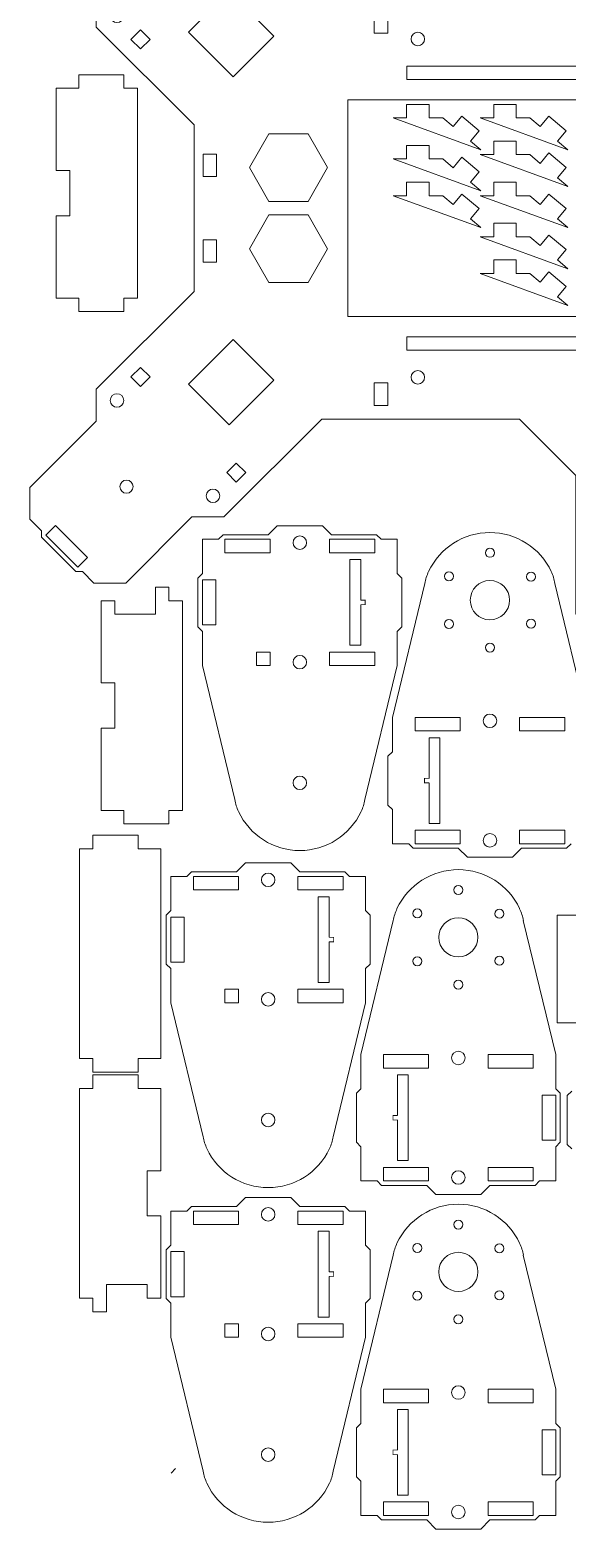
# Model space of a CAD drawing. Header units: millimetres. Extents: x -25 to 568, y -670 to -7.
# Drawn here: x -25 to 94.2, y -670.2 to -337.9 of the extents above; entities that cross this region are included whole.
import ezdxf

# ---------------------------------------------------------------- set-up
doc = ezdxf.new("R2010")
doc.units = ezdxf.units.MM
doc.linetypes.add('K5LT32768', pattern=[0])
doc.layers.add('Системный слой', color=7, linetype='Continuous')

# ---------------------------------------------------------------- blocks, each defined once
blk = doc.blocks.new('U35')
at = {"layer": 'Системный слой', "color": 5, "linetype": 'K5LT32768', "lineweight": 18, "true_color": 0x0000ff}
for p, q in [((111.63, -333.91), (107.3, -341.41)), ((120.29, -333.91), (111.63, -333.91)), ((124.62, -341.41), (120.29, -333.91)), ((107.3, -341.41), (111.63, -348.91)), ((120.29, -348.91), (124.62, -341.41)), ((111.63, -348.91), (120.29, -348.91))]:
    blk.add_line(p, q, dxfattribs=at)
blk = doc.blocks.new('U36')
at = {"layer": 'Системный слой', "color": 5, "linetype": 'K5LT32768', "lineweight": 18, "true_color": 0x0000ff}
for p, q in [((111.63, -405.91), (107.3, -413.41)), ((120.29, -405.91), (111.63, -405.91)), ((124.62, -413.41), (120.29, -405.91)), ((107.3, -413.41), (111.63, -420.91)), ((120.29, -420.91), (124.62, -413.41)), ((111.63, -420.91), (120.29, -420.91))]:
    blk.add_line(p, q, dxfattribs=at)
blk = doc.blocks.new('U37')
at = {"layer": 'Системный слой', "color": 5, "linetype": 'K5LT32768', "lineweight": 18, "true_color": 0x0000ff}
for p, q in [((27.97, -360.91), (23.64, -368.41)), ((36.63, -360.91), (27.97, -360.91)), ((40.96, -368.41), (36.63, -360.91)), ((23.64, -368.41), (27.97, -375.91)), ((36.63, -375.91), (40.96, -368.41)), ((27.97, -375.91), (36.63, -375.91))]:
    blk.add_line(p, q, dxfattribs=at)
blk = doc.blocks.new('U38')
at = {"layer": 'Системный слой', "color": 5, "linetype": 'K5LT32768', "lineweight": 18, "true_color": 0x0000ff}
for p, q in [((27.97, -378.91), (23.64, -386.41)), ((36.63, -378.91), (27.97, -378.91)), ((40.96, -386.41), (36.63, -378.91)), ((23.64, -386.41), (27.97, -393.91)), ((36.63, -393.91), (40.96, -386.41)), ((27.97, -393.91), (36.63, -393.91))]:
    blk.add_line(p, q, dxfattribs=at)
blk = doc.blocks.new('U39')
at = {"layer": 'Системный слой', "color": 5, "linetype": 'K5LT32768', "lineweight": 18, "true_color": 0x0000ff}
for p, q in [((190.96, -368.41), (195.29, -360.91)), ((195.29, -360.91), (203.95, -360.91)), ((203.95, -360.91), (208.28, -368.41)), ((195.29, -375.91), (190.96, -368.41)), ((208.28, -368.41), (203.95, -375.91)), ((203.95, -375.91), (195.29, -375.91))]:
    blk.add_line(p, q, dxfattribs=at)
blk = doc.blocks.new('U40')
at = {"layer": 'Системный слой', "color": 5, "linetype": 'K5LT32768', "lineweight": 18, "true_color": 0x0000ff}
for p, q in [((190.96, -386.41), (195.29, -378.91)), ((195.29, -378.91), (203.95, -378.91)), ((203.95, -378.91), (208.28, -386.41)), ((195.29, -393.91), (190.96, -386.41)), ((208.28, -386.41), (203.95, -393.91)), ((203.95, -393.91), (195.29, -393.91))]:
    blk.add_line(p, q, dxfattribs=at)
blk = doc.blocks.new('U34')
at = {"color": 5, "linetype": 'K5LT32768', "lineweight": 18, "true_color": 0x0000ff}
for p, q in [((109.55, -256.74), (110.55, -255.74)), ((110.55, -255.74), (121.38, -255.74)), ((122.38, -256.74), (121.38, -255.74)), ((105.96, -256.74), (100.96, -261.74)), ((109.55, -256.74), (105.96, -256.74)), ((110.96, -256.74), (110.96, -259.74)), ((110.96, -256.74), (120.96, -256.74)), ((120.96, -256.74), (120.96, -259.74)), ((125.96, -256.74), (122.38, -256.74)), ((125.96, -256.74), (130.96, -261.74)), ((100.96, -282.49), (100.96, -261.74)), ((120.96, -259.74), (110.96, -259.74)), ((130.96, -282.49), (130.96, -261.74)), ((95.96, -287.49), (100.96, -282.49)), ((135.96, -287.49), (130.96, -282.49)), ((95.96, -287.49), (95.96, -318.14)), ((135.96, -287.49), (135.96, -318.14)), ((-10.83, -294.29), (-13.36, -296.83)), ((-10.83, -294.29), (-3.75, -294.29)), ((10.92, -308.97), (-3.75, -294.29)), ((102.46, -294.86), (99.46, -294.86)), ((99.46, -294.86), (99.46, -297.86)), ((102.46, -294.86), (102.46, -297.86)), ((132.46, -294.86), (129.46, -294.86)), ((129.46, -294.86), (129.46, -297.86)), ((132.46, -294.86), (132.46, -297.86)), ((221.01, -308.97), (235.68, -294.29)), ((242.75, -294.29), (235.68, -294.29)), ((242.75, -294.29), (245.29, -296.83)), ((-22.43, -304.49), (-14.78, -296.83)), ((-21.43, -304.9), (-14.36, -297.83)), ((-13.36, -296.83), (-14.78, -296.83)), ((-14.36, -297.83), (-12.24, -299.95)), ((102.46, -297.86), (99.46, -297.86)), ((132.46, -297.86), (129.46, -297.86)), ((246.29, -297.83), (244.17, -299.95)), ((245.29, -296.83), (246.7, -296.83)), ((253.36, -304.9), (246.29, -297.83)), ((254.36, -304.49), (246.7, -296.83)), ((-12.24, -299.95), (-19.31, -307.02)), ((244.17, -299.95), (251.24, -307.02)), ((-22.43, -305.9), (-22.43, -304.49)), ((-21.43, -304.9), (-19.31, -307.02)), ((109.57, -302.74), (109.57, -316.74)), ((109.57, -302.74), (122.36, -302.74)), ((122.36, -302.74), (122.36, -316.74)), ((253.36, -304.9), (251.24, -307.02)), ((254.36, -305.9), (254.36, -304.49)), ((-22.43, -305.9), (-24.97, -308.44)), ((-24.97, -308.44), (-24.97, -315.51)), ((17.99, -308.97), (10.92, -308.97)), ((17.99, -308.97), (39.66, -330.64)), ((213.94, -308.97), (192.26, -330.64)), ((213.94, -308.97), (221.01, -308.97)), ((254.36, -305.9), (256.89, -308.44)), ((256.89, -308.44), (256.89, -315.51)), ((-10.3, -330.18), (-24.97, -315.51)), ((242.22, -330.18), (256.89, -315.51)), ((20.73, -316.66), (18.6, -318.78)), ((18.6, -318.78), (20.73, -320.9)), ((20.73, -316.66), (22.85, -318.78)), ((22.85, -318.78), (20.73, -320.9)), ((95.96, -318.14), (83.46, -330.64)), ((109.57, -316.74), (122.36, -316.74)), ((135.96, -318.14), (148.46, -330.64)), ((211.2, -316.66), (209.08, -318.78)), ((209.08, -318.78), (211.2, -320.9)), ((211.2, -316.66), (213.32, -318.78)), ((213.32, -318.78), (211.2, -320.9)), ((117.46, -322.89), (114.46, -322.89)), ((114.46, -322.89), (114.46, -325.89)), ((117.46, -322.89), (117.46, -325.89)), ((117.46, -325.89), (114.46, -325.89)), ((-10.3, -337.25), (-10.3, -330.18)), ((10.11, -338.41), (19.15, -329.37)), ((19.15, -329.37), (29.05, -339.27)), ((83.46, -330.64), (39.66, -330.64)), ((148.46, -330.64), (192.26, -330.64)), ((212.77, -329.37), (202.87, -339.27)), ((212.77, -329.37), (221.82, -338.41)), ((242.22, -337.25), (242.22, -330.18)), ((51.31, -333.64), (54.31, -333.64)), ((51.31, -338.64), (51.31, -333.64)), ((54.31, -338.64), (54.31, -333.64)), ((177.62, -338.64), (177.62, -333.64)), ((180.62, -333.64), (177.62, -333.64)), ((180.62, -338.64), (180.62, -333.64)), ((-10.3, -337.25), (11.38, -358.92)), ((-0.48, -337.87), (-2.61, -339.99)), ((-0.48, -337.87), (1.64, -339.99)), ((10.11, -338.41), (20.01, -348.31)), ((51.31, -338.64), (54.31, -338.64)), ((180.62, -338.64), (177.62, -338.64)), ((221.82, -338.41), (211.92, -348.31)), ((242.22, -337.25), (220.55, -358.92)), ((232.41, -337.87), (230.29, -339.99)), ((232.41, -337.87), (234.53, -339.99)), ((-2.61, -339.99), (-0.48, -342.11)), ((1.64, -339.99), (-0.48, -342.11)), ((20.01, -348.31), (29.05, -339.27)), ((202.87, -339.27), (211.92, -348.31)), ((230.29, -339.99), (232.41, -342.11)), ((234.53, -339.99), (232.41, -342.11)), ((58.48, -345.91), (58.48, -348.91)), ((58.48, -345.91), (98.48, -345.91)), ((58.48, -348.91), (98.48, -348.91)), ((98.48, -345.91), (98.48, -348.91)), ((173.45, -345.91), (133.45, -345.91)), ((133.45, -345.91), (133.45, -348.91)), ((173.45, -348.91), (133.45, -348.91)), ((173.45, -345.91), (173.45, -348.91)), ((45.46, -353.41), (186.46, -353.41)), ((45.46, -401.41), (45.46, -353.41)), ((186.46, -353.41), (186.46, -401.41)), ((11.38, -358.92), (11.38, -395.89)), ((220.55, -358.92), (220.55, -395.89)), ((13.38, -365.41), (16.38, -365.41)), ((13.38, -365.41), (13.38, -370.41)), ((16.38, -365.41), (16.38, -370.41)), ((215.55, -365.41), (215.55, -370.41)), ((218.55, -365.41), (215.55, -365.41)), ((218.55, -365.41), (218.55, -370.41)), ((13.38, -370.41), (16.38, -370.41)), ((218.55, -370.41), (215.55, -370.41)), ((13.38, -384.41), (16.38, -384.41)), ((13.38, -384.41), (13.38, -389.41)), ((16.38, -384.41), (16.38, -389.41)), ((215.55, -384.41), (215.55, -389.41)), ((218.55, -384.41), (215.55, -384.41)), ((218.55, -384.41), (218.55, -389.41)), ((13.38, -389.41), (16.38, -389.41)), ((218.55, -389.41), (215.55, -389.41)), ((-10.3, -417.56), (11.38, -395.89)), ((242.22, -417.56), (220.55, -395.89)), ((45.46, -401.41), (186.46, -401.41)), ((10.11, -416.4), (20.01, -406.5)), ((20.01, -406.5), (29.05, -415.54)), ((58.48, -408.91), (58.48, -405.91)), ((58.48, -405.91), (98.48, -405.91)), ((98.48, -408.91), (98.48, -405.91)), ((133.45, -408.91), (133.45, -405.91)), ((173.45, -405.91), (133.45, -405.91)), ((173.45, -408.91), (173.45, -405.91)), ((202.87, -415.54), (211.92, -406.5)), ((221.82, -416.4), (211.92, -406.5)), ((58.48, -408.91), (98.48, -408.91)), ((173.45, -408.91), (133.45, -408.91)), ((-2.61, -414.82), (-0.48, -412.7)), ((-0.48, -416.94), (-2.61, -414.82)), ((1.64, -414.82), (-0.48, -412.7)), ((-0.48, -416.94), (1.64, -414.82)), ((230.29, -414.82), (232.41, -412.7)), ((232.41, -416.94), (230.29, -414.82)), ((234.53, -414.82), (232.41, -412.7)), ((232.41, -416.94), (234.53, -414.82)), ((-10.3, -417.56), (-10.3, -424.63)), ((10.11, -416.4), (19.15, -425.44)), ((19.15, -425.44), (29.05, -415.54)), ((51.31, -416.17), (54.31, -416.17)), ((51.31, -416.17), (51.31, -421.17)), ((54.31, -416.17), (54.31, -421.17)), ((180.62, -416.17), (177.62, -416.17)), ((177.62, -416.17), (177.62, -421.17)), ((180.62, -416.17), (180.62, -421.17)), ((212.77, -425.44), (202.87, -415.54)), ((212.77, -425.44), (221.82, -416.4)), ((242.22, -417.56), (242.22, -424.63)), ((51.31, -421.17), (54.31, -421.17)), ((180.62, -421.17), (177.62, -421.17)), ((-10.3, -424.63), (-24.97, -439.31)), ((17.99, -445.85), (39.66, -424.17)), ((83.46, -424.17), (39.66, -424.17)), ((95.96, -436.67), (83.46, -424.17)), ((135.96, -436.67), (148.46, -424.17)), ((148.46, -424.17), (192.26, -424.17)), ((213.94, -445.85), (192.26, -424.17)), ((242.22, -424.63), (256.89, -439.31)), ((117.46, -428.92), (114.46, -428.92)), ((114.46, -428.92), (114.46, -431.92)), ((117.46, -431.92), (114.46, -431.92)), ((117.46, -428.92), (117.46, -431.92)), ((18.6, -436.03), (20.73, -433.91)), ((22.85, -436.03), (20.73, -433.91)), ((209.08, -436.03), (211.2, -433.91)), ((213.32, -436.03), (211.2, -433.91)), ((20.73, -438.15), (18.6, -436.03)), ((20.73, -438.15), (22.85, -436.03)), ((95.96, -467.32), (95.96, -436.67)), ((109.57, -452.31), (109.57, -438.31)), ((109.57, -438.31), (122.36, -438.31)), ((122.36, -452.31), (122.36, -438.31)), ((135.96, -467.32), (135.96, -436.67)), ((211.2, -438.15), (209.08, -436.03)), ((211.2, -438.15), (213.32, -436.03)), ((-24.97, -446.38), (-24.97, -439.31)), ((256.89, -446.38), (256.89, -439.31)), ((-22.43, -448.91), (-24.97, -446.38)), ((-21.43, -449.91), (-19.31, -447.79)), ((-12.24, -454.86), (-19.31, -447.79)), ((10.92, -445.85), (-3.75, -460.52)), ((17.99, -445.85), (10.92, -445.85)), ((213.94, -445.85), (221.01, -445.85)), ((221.01, -445.85), (235.68, -460.52)), ((244.17, -454.86), (251.24, -447.79)), ((253.36, -449.91), (251.24, -447.79)), ((254.36, -448.91), (256.89, -446.38)), ((-22.43, -448.91), (-22.43, -450.33)), ((-22.43, -450.33), (-14.78, -457.98)), ((-21.43, -449.91), (-14.36, -456.98)), ((253.36, -449.91), (246.29, -456.98)), ((254.36, -450.33), (246.7, -457.98)), ((254.36, -448.91), (254.36, -450.33)), ((-14.36, -456.98), (-12.24, -454.86)), ((109.57, -452.31), (122.36, -452.31)), ((246.29, -456.98), (244.17, -454.86)), ((-13.36, -457.98), (-14.78, -457.98)), ((-10.83, -460.52), (-13.36, -457.98)), ((99.46, -459.95), (99.46, -456.95)), ((102.46, -456.95), (99.46, -456.95)), ((102.46, -459.95), (102.46, -456.95)), ((129.46, -459.95), (129.46, -456.95)), ((132.46, -456.95), (129.46, -456.95)), ((132.46, -459.95), (132.46, -456.95)), ((242.75, -460.52), (245.29, -457.98)), ((245.29, -457.98), (246.7, -457.98)), ((-10.83, -460.52), (-3.75, -460.52)), ((102.46, -459.95), (99.46, -459.95)), ((132.46, -459.95), (129.46, -459.95)), ((242.75, -460.52), (235.68, -460.52)), ((95.96, -467.32), (100.96, -472.32)), ((135.96, -467.32), (130.96, -472.32)), ((100.96, -472.32), (100.96, -493.07)), ((130.96, -472.32), (130.96, -493.07)), ((105.96, -498.07), (100.96, -493.07)), ((110.96, -498.07), (110.96, -495.07)), ((120.96, -495.07), (110.96, -495.07)), ((120.96, -498.07), (120.96, -495.07)), ((125.96, -498.07), (130.96, -493.07)), ((109.55, -498.07), (105.96, -498.07)), ((109.55, -498.07), (110.55, -499.07)), ((110.96, -498.07), (120.96, -498.07)), ((122.38, -498.07), (121.38, -499.07)), ((125.96, -498.07), (122.38, -498.07)), ((110.55, -499.07), (121.38, -499.07))]:
    blk.add_line(p, q, dxfattribs=at)
for centre, radius in [((115.96, -276.95), 1.45), ((100.96, -288.99), 1.5), ((130.96, -289.07), 1.5), ((15.57, -313.62), 1.5), ((216.36, -313.62), 1.5), ((-3.6, -315.66), 1.45), ((235.53, -315.66), 1.45), ((-5.7, -334.77), 1.5), ((237.63, -334.77), 1.5), ((60.96, -339.91), 1.5), ((170.96, -339.91), 1.5), ((60.96, -414.91), 1.5), ((170.96, -414.91), 1.5), ((-5.7, -420.04), 1.5), ((237.63, -420.04), 1.5), ((-3.6, -439.15), 1.45), ((235.53, -439.15), 1.45), ((15.57, -441.19), 1.5), ((216.36, -441.19), 1.5), ((100.96, -465.82), 1.5), ((130.96, -465.74), 1.5), ((115.96, -477.86), 1.45)]:
    blk.add_circle(centre, radius, dxfattribs=at)
at = {"layer": 'Системный слой'}
for name in ['U35', 'U37', 'U39', 'U38', 'U40', 'U36']:
    blk.add_blockref(name, (0, 0), dxfattribs=at)

msp = doc.modelspace()

# ---------------------------------------------------------------- linework, layer by layer
at = {"color": 5, "linetype": 'K5LT32768', "lineweight": 18, "true_color": 0x0000ff}
for p, q in [((-14.15, -350.84), (-14.15, -347.84)), ((-4.15, -347.84), (-14.15, -347.84)), ((-4.15, -347.84), (-4.15, -350.84)), ((-19.15, -350.84), (-19.15, -369.09)), ((-14.15, -350.84), (-19.15, -350.84)), ((-4.15, -350.84), (-1.15, -350.84)), ((-1.15, -350.84), (-1.15, -397.34)), ((58.46, -354.41), (63.46, -354.41)), ((58.46, -357.41), (58.46, -354.41)), ((63.46, -357.41), (63.46, -354.41)), ((77.77, -354.41), (82.77, -354.41)), ((77.77, -357.41), (77.77, -354.41)), ((82.77, -357.41), (82.77, -354.41)), ((55.46, -357.41), (58.46, -357.41)), ((55.46, -357.41), (74.89, -364.48)), ((63.46, -357.41), (66.46, -357.41)), ((68.76, -359.33), (66.46, -357.41)), ((68.76, -359.33), (70.69, -357.04)), ((74.52, -360.25), (70.69, -357.04)), ((74.77, -357.41), (77.77, -357.41)), ((74.77, -357.41), (94.2, -364.48)), ((82.77, -357.41), (85.77, -357.41)), ((88.07, -359.33), (85.77, -357.41)), ((88.07, -359.33), (90, -357.04)), ((93.83, -360.25), (90, -357.04)), ((72.59, -362.55), (74.52, -360.25)), ((91.9, -362.55), (93.83, -360.25)), ((58.46, -363.51), (63.46, -363.51)), ((58.46, -366.51), (58.46, -363.51)), ((63.46, -366.51), (63.46, -363.51)), ((74.89, -364.48), (72.59, -362.55)), ((74.77, -365.55), (77.77, -365.55)), ((74.77, -365.55), (94.2, -372.62)), ((77.77, -362.55), (82.77, -362.55)), ((77.77, -365.55), (77.77, -362.55)), ((82.77, -365.55), (82.77, -362.55)), ((82.77, -365.55), (85.77, -365.55)), ((88.07, -367.48), (85.77, -365.55)), ((88.07, -367.48), (90, -365.18)), ((93.83, -368.39), (90, -365.18)), ((94.2, -364.48), (91.9, -362.55)), ((55.46, -366.51), (58.46, -366.51)), ((55.46, -366.51), (74.89, -373.58)), ((63.46, -366.51), (66.46, -366.51)), ((68.76, -368.44), (66.46, -366.51)), ((68.76, -368.44), (70.69, -366.14)), ((74.52, -369.36), (70.69, -366.14)), ((91.9, -370.69), (93.83, -368.39)), ((-16.15, -369.09), (-19.15, -369.09)), ((-16.15, -369.09), (-16.15, -379.09)), ((58.46, -371.65), (63.46, -371.65)), ((58.46, -374.65), (58.46, -371.65)), ((63.46, -374.65), (63.46, -371.65)), ((72.59, -371.65), (74.52, -369.36)), ((74.89, -373.58), (72.59, -371.65)), ((77.77, -371.65), (82.77, -371.65)), ((77.77, -374.65), (77.77, -371.65)), ((82.77, -374.65), (82.77, -371.65)), ((94.2, -372.62), (91.9, -370.69)), ((55.46, -374.65), (58.46, -374.65)), ((55.46, -374.65), (74.89, -381.73)), ((63.46, -374.65), (66.46, -374.65)), ((68.76, -376.58), (66.46, -374.65)), ((68.76, -376.58), (70.69, -374.28)), ((74.52, -377.5), (70.69, -374.28)), ((74.77, -374.65), (77.77, -374.65)), ((74.77, -374.65), (94.2, -381.73)), ((82.77, -374.65), (85.77, -374.65)), ((88.07, -376.58), (85.77, -374.65)), ((88.07, -376.58), (90, -374.28)), ((93.83, -377.5), (90, -374.28)), ((72.59, -379.8), (74.52, -377.5)), ((91.9, -379.8), (93.83, -377.5)), ((-16.15, -379.09), (-19.15, -379.09)), ((-19.15, -379.09), (-19.15, -397.34)), ((74.89, -381.73), (72.59, -379.8)), ((77.77, -380.76), (82.77, -380.76)), ((77.77, -383.76), (77.77, -380.76)), ((82.77, -383.76), (82.77, -380.76)), ((94.2, -381.73), (91.9, -379.8)), ((74.77, -383.76), (77.77, -383.76)), ((74.77, -383.76), (94.2, -390.83)), ((82.77, -383.76), (85.77, -383.76)), ((88.07, -385.69), (85.77, -383.76)), ((88.07, -385.69), (90, -383.39)), ((93.83, -386.61), (90, -383.39)), ((91.9, -388.9), (93.83, -386.61)), ((74.77, -391.9), (77.77, -391.9)), ((74.77, -391.9), (94.2, -398.97)), ((77.77, -388.9), (82.77, -388.9)), ((77.77, -391.9), (77.77, -388.9)), ((82.77, -391.9), (82.77, -388.9)), ((82.77, -391.9), (85.77, -391.9)), ((88.07, -393.83), (85.77, -391.9)), ((88.07, -393.83), (90, -391.53)), ((93.83, -394.75), (90, -391.53)), ((94.2, -390.83), (91.9, -388.9)), ((91.9, -397.05), (93.83, -394.75)), ((-14.15, -397.34), (-19.15, -397.34)), ((-14.15, -397.34), (-14.15, -400.34)), ((-4.15, -400.34), (-4.15, -397.34)), ((-4.15, -397.34), (-1.15, -397.34)), ((94.2, -398.97), (91.9, -397.05)), ((-14.15, -400.34), (-4.15, -400.34)), ((29.8, -447.82), (27.8, -449.82)), ((29.8, -447.82), (39.8, -447.82)), ((39.8, -447.82), (41.8, -449.82)), ((13.22, -450.82), (13.22, -458.41)), ((13.22, -450.82), (16.8, -450.82)), ((16.8, -450.82), (17.8, -449.82)), ((17.8, -449.82), (27.8, -449.82)), ((18.22, -450.82), (18.22, -453.82)), ((18.22, -450.82), (28.22, -450.82)), ((28.22, -453.82), (28.22, -450.82)), ((41.39, -453.82), (41.39, -450.82)), ((41.39, -450.82), (51.39, -450.82)), ((51.8, -449.82), (41.8, -449.82)), ((51.39, -450.82), (51.39, -453.82)), ((52.8, -450.82), (51.8, -449.82)), ((52.8, -450.82), (56.39, -450.82)), ((56.39, -450.82), (56.39, -458.41)), ((18.22, -453.82), (28.22, -453.82)), ((51.39, -453.82), (41.39, -453.82)), ((13.22, -458.41), (12.22, -459.41)), ((45.89, -455.32), (45.89, -474.32)), ((45.89, -455.32), (48.29, -455.32)), ((48.29, -455.32), (48.29, -464.32)), ((56.39, -458.41), (57.39, -459.41)), ((5.8, -461.43), (2.8, -461.43)), ((2.8, -461.43), (2.8, -467.43)), ((5.8, -461.43), (5.8, -464.43)), ((12.22, -470.24), (12.22, -459.41)), ((13.22, -459.82), (16.22, -459.82)), ((13.22, -459.82), (13.22, -469.82)), ((16.22, -469.82), (16.22, -459.82)), ((62.52, -460.61), (55.33, -490.32)), ((57.39, -470.24), (57.39, -459.41)), ((91.32, -460.61), (98.5, -490.32)), ((-9.2, -464.43), (-9.2, -482.68)), ((-6.2, -464.43), (-9.2, -464.43)), ((-6.2, -467.43), (-6.2, -464.43)), ((5.8, -464.43), (8.8, -464.43)), ((8.8, -464.43), (8.8, -510.93)), ((2.8, -467.43), (-6.2, -467.43)), ((48.29, -465.32), (48.29, -474.32)), ((13.22, -471.24), (12.22, -470.24)), ((16.22, -469.82), (13.22, -469.82)), ((13.22, -471.24), (13.22, -478.82)), ((56.39, -471.24), (57.39, -470.24)), ((56.39, -471.24), (56.39, -478.82)), ((45.89, -474.32), (48.29, -474.32)), ((25.22, -478.82), (25.22, -475.82)), ((28.22, -475.82), (25.22, -475.82)), ((28.22, -478.82), (28.22, -475.82)), ((41.39, -478.82), (41.39, -475.82)), ((51.39, -475.82), (41.39, -475.82)), ((51.39, -478.82), (51.39, -475.82)), ((20.4, -508.53), (13.22, -478.82)), ((25.22, -478.82), (28.22, -478.82)), ((41.39, -478.82), (51.39, -478.82)), ((49.21, -508.53), (56.39, -478.82)), ((-6.2, -482.68), (-9.2, -482.68)), ((-6.2, -482.68), (-6.2, -492.68)), ((55.33, -497.91), (55.33, -490.32)), ((70.33, -490.32), (60.33, -490.32)), ((60.33, -490.32), (60.33, -493.32)), ((70.33, -490.32), (70.33, -493.32)), ((93.5, -490.32), (83.5, -490.32)), ((83.5, -490.32), (83.5, -493.32)), ((93.5, -490.32), (93.5, -493.32)), ((-6.2, -492.68), (-9.2, -492.68)), ((-9.2, -492.68), (-9.2, -510.93)), ((60.33, -493.32), (70.33, -493.32)), ((65.83, -494.82), (63.43, -494.82)), ((63.43, -503.82), (63.43, -494.82)), ((65.83, -513.82), (65.83, -494.82)), ((83.5, -493.32), (93.5, -493.32)), ((55.33, -497.91), (54.33, -498.91)), ((54.33, -498.91), (54.33, -509.74)), ((63.43, -513.82), (63.43, -504.82)), ((-4.2, -510.93), (-9.2, -510.93)), ((-4.2, -510.93), (-4.2, -513.93)), ((5.8, -513.93), (5.8, -510.93)), ((5.8, -510.93), (8.8, -510.93)), ((55.33, -510.74), (54.33, -509.74)), ((55.33, -518.32), (55.33, -510.74)), ((-4.2, -513.93), (5.8, -513.93)), ((65.83, -513.82), (63.43, -513.82)), ((-1.02, -516.43), (-11.02, -516.43)), ((-11.02, -516.43), (-11.02, -519.43)), ((-1.02, -519.43), (-1.02, -516.43)), ((58.92, -518.32), (55.33, -518.32)), ((58.92, -518.32), (59.92, -519.32)), ((60.33, -518.32), (60.33, -515.32)), ((60.33, -515.32), (70.33, -515.32)), ((70.33, -518.32), (60.33, -518.32)), ((70.33, -515.32), (70.33, -518.32)), ((93.5, -515.32), (83.5, -515.32)), ((83.5, -515.32), (83.5, -518.32)), ((93.5, -518.32), (83.5, -518.32)), ((93.5, -518.32), (93.5, -515.32)), ((94.92, -518.32), (93.92, -519.32)), ((-14.02, -519.43), (-11.02, -519.43)), ((-14.02, -519.43), (-14.02, -565.93)), ((-1.02, -519.43), (3.98, -519.43)), ((3.98, -519.43), (3.98, -565.93)), ((59.92, -519.32), (69.92, -519.32)), ((71.92, -521.32), (69.92, -519.32)), ((81.92, -521.32), (71.92, -521.32)), ((81.92, -521.32), (83.92, -519.32)), ((93.92, -519.32), (83.92, -519.32)), ((9.8, -525.56), (10.8, -524.56)), ((10.8, -524.56), (20.8, -524.56)), ((22.8, -522.56), (20.8, -524.56)), ((22.8, -522.56), (32.8, -522.56)), ((32.8, -522.56), (34.8, -524.56)), ((44.8, -524.56), (34.8, -524.56)), ((45.8, -525.56), (44.8, -524.56)), ((6.22, -525.56), (6.22, -533.15)), ((6.22, -525.56), (9.8, -525.56)), ((11.22, -525.56), (11.22, -528.56)), ((11.22, -525.56), (21.22, -525.56)), ((21.22, -528.56), (21.22, -525.56)), ((34.39, -528.56), (34.39, -525.56)), ((34.39, -525.56), (44.39, -525.56)), ((44.39, -525.56), (44.39, -528.56)), ((45.8, -525.56), (49.39, -525.56)), ((49.39, -525.56), (49.39, -533.15)), ((11.22, -528.56), (21.22, -528.56)), ((44.39, -528.56), (34.39, -528.56)), ((38.89, -530.06), (38.89, -549.06)), ((38.89, -530.06), (41.29, -530.06)), ((41.29, -530.06), (41.29, -539.06)), ((6.22, -533.15), (5.22, -534.15)), ((5.22, -544.98), (5.22, -534.15)), ((6.22, -534.56), (9.22, -534.56)), ((6.22, -534.56), (6.22, -544.56)), ((9.22, -544.56), (9.22, -534.56)), ((49.39, -533.15), (50.39, -534.15)), ((50.39, -544.98), (50.39, -534.15)), ((91.83, -534.18), (244.44, -534.18)), ((91.83, -534.18), (91.83, -558.03)), ((55.52, -535.35), (48.33, -565.06)), ((84.32, -535.35), (91.5, -565.06)), ((41.29, -540.06), (41.29, -549.06)), ((6.22, -545.98), (5.22, -544.98)), ((9.22, -544.56), (6.22, -544.56)), ((49.39, -545.98), (50.39, -544.98)), ((6.22, -545.98), (6.22, -553.56)), ((49.39, -545.98), (49.39, -553.56)), ((18.22, -553.56), (18.22, -550.56)), ((21.22, -550.56), (18.22, -550.56)), ((21.22, -553.56), (21.22, -550.56)), ((34.39, -553.56), (34.39, -550.56)), ((44.39, -550.56), (34.39, -550.56)), ((38.89, -549.06), (41.29, -549.06)), ((44.39, -553.56), (44.39, -550.56)), ((13.4, -583.27), (6.22, -553.56)), ((18.22, -553.56), (21.22, -553.56)), ((34.39, -553.56), (44.39, -553.56)), ((42.21, -583.27), (49.39, -553.56)), ((244.44, -558.03), (91.83, -558.03)), ((-14.02, -565.93), (-11.02, -565.93)), ((-11.02, -568.93), (-11.02, -565.93)), ((-1.02, -565.93), (-1.02, -568.93)), ((-1.02, -565.93), (3.98, -565.93)), ((48.33, -572.65), (48.33, -565.06)), ((63.33, -565.06), (53.33, -565.06)), ((53.33, -565.06), (53.33, -568.06)), ((53.33, -568.06), (63.33, -568.06)), ((63.33, -565.06), (63.33, -568.06)), ((86.5, -565.06), (76.5, -565.06)), ((76.5, -565.06), (76.5, -568.06)), ((76.5, -568.06), (86.5, -568.06)), ((86.5, -565.06), (86.5, -568.06)), ((91.5, -572.65), (91.5, -565.06)), ((-1.02, -568.93), (-11.02, -568.93)), ((-1.02, -569.56), (-11.02, -569.56)), ((-11.02, -569.56), (-11.02, -572.56)), ((-1.02, -572.56), (-1.02, -569.56)), ((58.83, -569.56), (56.43, -569.56)), ((56.43, -578.56), (56.43, -569.56)), ((58.83, -588.56), (58.83, -569.56)), ((-14.02, -619.06), (-14.02, -572.56)), ((-11.02, -572.56), (-14.02, -572.56)), ((-1.02, -572.56), (3.98, -572.56)), ((3.98, -590.81), (3.98, -572.56)), ((48.33, -572.65), (47.33, -573.65)), ((47.33, -573.65), (47.33, -584.48)), ((88.5, -574.06), (91.5, -574.06)), ((88.5, -574.06), (88.5, -584.06)), ((91.5, -572.65), (92.5, -573.65)), ((91.5, -584.06), (91.5, -574.06)), ((92.5, -573.65), (92.5, -584.48)), ((95.04, -573.15), (94.04, -574.15)), ((94.04, -584.98), (94.04, -574.15)), ((56.43, -588.56), (56.43, -579.56)), ((48.33, -585.48), (47.33, -584.48)), ((91.5, -584.06), (88.5, -584.06)), ((91.5, -585.48), (92.5, -584.48)), ((48.33, -593.06), (48.33, -585.48)), ((91.5, -593.06), (91.5, -585.48)), ((95.04, -585.98), (94.04, -584.98)), ((0.98, -600.81), (0.98, -590.81)), ((0.98, -590.81), (3.98, -590.81)), ((53.33, -593.06), (53.33, -590.06)), ((53.33, -590.06), (63.33, -590.06)), ((58.83, -588.56), (56.43, -588.56)), ((63.33, -590.06), (63.33, -593.06)), ((86.5, -590.06), (76.5, -590.06)), ((76.5, -590.06), (76.5, -593.06)), ((86.5, -593.06), (86.5, -590.06)), ((51.92, -593.06), (48.33, -593.06)), ((51.92, -593.06), (52.92, -594.06)), ((52.92, -594.06), (62.92, -594.06)), ((63.33, -593.06), (53.33, -593.06)), ((64.92, -596.06), (62.92, -594.06)), ((74.92, -596.06), (76.92, -594.06)), ((86.5, -593.06), (76.5, -593.06)), ((86.92, -594.06), (76.92, -594.06)), ((87.92, -593.06), (86.92, -594.06)), ((91.5, -593.06), (87.92, -593.06)), ((22.8, -596.74), (20.8, -598.74)), ((22.8, -596.74), (32.8, -596.74)), ((32.8, -596.74), (34.8, -598.74)), ((74.92, -596.06), (64.92, -596.06)), ((0.98, -600.81), (3.98, -600.81)), ((3.98, -619.06), (3.98, -600.81)), ((6.22, -599.74), (6.22, -607.33)), ((6.22, -599.74), (9.8, -599.74)), ((9.8, -599.74), (10.8, -598.74)), ((10.8, -598.74), (20.8, -598.74)), ((11.22, -599.74), (11.22, -602.74)), ((11.22, -599.74), (21.22, -599.74)), ((21.22, -602.74), (21.22, -599.74)), ((34.39, -602.74), (34.39, -599.74)), ((34.39, -599.74), (44.39, -599.74)), ((44.8, -598.74), (34.8, -598.74)), ((44.39, -599.74), (44.39, -602.74)), ((45.8, -599.74), (44.8, -598.74)), ((45.8, -599.74), (49.39, -599.74)), ((49.39, -599.74), (49.39, -607.33)), ((11.22, -602.74), (21.22, -602.74)), ((44.39, -602.74), (34.39, -602.74)), ((38.89, -604.24), (38.89, -623.24)), ((38.89, -604.24), (41.29, -604.24)), ((41.29, -604.24), (41.29, -613.24)), ((6.22, -607.33), (5.22, -608.33)), ((49.39, -607.33), (50.39, -608.33)), ((5.22, -619.16), (5.22, -608.33)), ((6.22, -608.74), (9.22, -608.74)), ((6.22, -608.74), (6.22, -618.74)), ((9.22, -618.74), (9.22, -608.74)), ((55.52, -609.53), (48.33, -639.24)), ((50.39, -619.16), (50.39, -608.33)), ((84.32, -609.53), (91.5, -639.24)), ((41.29, -614.24), (41.29, -623.24)), ((-8.02, -616.06), (0.98, -616.06)), ((-8.02, -622.06), (-8.02, -616.06)), ((0.98, -616.06), (0.98, -619.06)), ((-11.02, -619.06), (-14.02, -619.06)), ((-11.02, -622.06), (-11.02, -619.06)), ((0.98, -619.06), (3.98, -619.06)), ((6.22, -620.16), (5.22, -619.16)), ((9.22, -618.74), (6.22, -618.74)), ((6.22, -620.16), (6.22, -627.74)), ((49.39, -620.16), (50.39, -619.16)), ((49.39, -620.16), (49.39, -627.74)), ((-11.02, -622.06), (-8.02, -622.06)), ((18.22, -627.74), (18.22, -624.74)), ((21.22, -624.74), (18.22, -624.74)), ((21.22, -627.74), (21.22, -624.74)), ((34.39, -627.74), (34.39, -624.74)), ((44.39, -624.74), (34.39, -624.74)), ((38.89, -623.24), (41.29, -623.24)), ((44.39, -627.74), (44.39, -624.74)), ((13.4, -657.45), (6.22, -627.74)), ((18.22, -627.74), (21.22, -627.74)), ((34.39, -627.74), (44.39, -627.74)), ((42.21, -657.45), (49.39, -627.74)), ((48.33, -646.83), (48.33, -639.24)), ((63.33, -639.24), (53.33, -639.24)), ((53.33, -639.24), (53.33, -642.24)), ((63.33, -639.24), (63.33, -642.24)), ((86.5, -639.24), (76.5, -639.24)), ((76.5, -639.24), (76.5, -642.24)), ((86.5, -639.24), (86.5, -642.24)), ((91.5, -646.83), (91.5, -639.24)), ((53.33, -642.24), (63.33, -642.24)), ((58.83, -643.74), (56.43, -643.74)), ((56.43, -652.74), (56.43, -643.74)), ((58.83, -662.74), (58.83, -643.74)), ((76.5, -642.24), (86.5, -642.24)), ((48.33, -646.83), (47.33, -647.83)), ((47.33, -647.83), (47.33, -658.66)), ((91.5, -646.83), (92.5, -647.83)), ((92.5, -647.83), (92.5, -658.66)), ((88.5, -648.24), (91.5, -648.24)), ((88.5, -648.24), (88.5, -658.24)), ((91.5, -658.24), (91.5, -648.24)), ((56.43, -662.74), (56.43, -653.74)), ((6.3, -657.83), (7.3, -656.83)), ((48.33, -659.66), (47.33, -658.66)), ((48.33, -667.24), (48.33, -659.66)), ((91.5, -658.24), (88.5, -658.24)), ((91.5, -659.66), (92.5, -658.66)), ((91.5, -667.24), (91.5, -659.66)), ((53.33, -667.24), (53.33, -664.24)), ((53.33, -664.24), (63.33, -664.24)), ((58.83, -662.74), (56.43, -662.74)), ((63.33, -664.24), (63.33, -667.24)), ((86.5, -664.24), (76.5, -664.24)), ((76.5, -664.24), (76.5, -667.24)), ((86.5, -667.24), (86.5, -664.24)), ((51.92, -667.24), (48.33, -667.24)), ((51.92, -667.24), (52.92, -668.24)), ((63.33, -667.24), (53.33, -667.24)), ((86.5, -667.24), (76.5, -667.24)), ((87.92, -667.24), (86.92, -668.24)), ((91.5, -667.24), (87.92, -667.24)), ((52.92, -668.24), (62.92, -668.24)), ((64.92, -670.24), (62.92, -668.24)), ((74.92, -670.24), (64.92, -670.24)), ((74.92, -670.24), (76.92, -668.24)), ((86.92, -668.24), (76.92, -668.24))]:
    msp.add_line(p, q, dxfattribs=at)
at = {"color": 5, "linetype": 'K5LT32768', "true_color": 0x0000ff, "const_width": 0.18}
for points in [[(48.29, -465.32), (49.29, -465.32), (49.29, -464.32), (48.29, -464.32)], [(63.43, -503.82), (62.43, -503.82), (62.43, -504.82), (63.43, -504.82)], [(41.29, -540.06), (42.29, -540.06), (42.29, -539.06), (41.29, -539.06)], [(56.43, -578.56), (55.43, -578.56), (55.43, -579.56), (56.43, -579.56)], [(41.29, -614.24), (42.29, -614.24), (42.29, -613.24), (41.29, -613.24)], [(56.43, -652.74), (55.43, -652.74), (55.43, -653.74), (56.43, -653.74)]]:
    msp.add_lwpolyline(points, dxfattribs=at)
at = {"color": 5, "linetype": 'K5LT32768', "lineweight": 18, "true_color": 0x0000ff}
for centre, radius in [((34.8, -451.57), 1.5), ((76.92, -453.82), 1), ((67.85, -459.03), 1), ((86.03, -459.11), 1), ((76.92, -464.32), 4.35), ((86.03, -469.53), 1), ((67.85, -469.62), 1), ((76.92, -474.82), 1), ((34.8, -478.07), 1.5), ((76.92, -491.07), 1.5), ((34.8, -504.82), 1.5), ((76.92, -517.57), 1.5), ((27.8, -526.31), 1.5), ((69.92, -528.56), 1), ((60.85, -533.77), 1), ((69.92, -539.06), 4.35), ((79.03, -533.85), 1), ((60.85, -544.36), 1), ((79.03, -544.27), 1), ((27.8, -552.81), 1.5), ((69.92, -549.56), 1), ((69.92, -565.81), 1.5), ((27.8, -579.56), 1.5), ((69.92, -592.31), 1.5), ((27.8, -600.49), 1.5), ((69.92, -602.74), 1), ((60.85, -607.95), 1), ((79.03, -608.03), 1), ((69.92, -613.24), 4.35), ((60.85, -618.53), 1), ((79.03, -618.45), 1), ((69.92, -623.74), 1), ((27.8, -626.99), 1.5), ((69.92, -639.99), 1.5), ((27.8, -653.74), 1.5), ((69.92, -666.49), 1.5)]:
    msp.add_circle(centre, radius, dxfattribs=at)
for centre, radius, start, end in [((76.92, -464.32), 15, 25.0661, 154.9339), ((72.39, -462.21), 10, 154.9339, 170.8377), ((81.45, -462.21), 10, 9.1623, 25.0661), ((30.28, -506.94), 10, 189.1623, 205.0661), ((34.8, -504.82), 15, 205.0661, 334.9339), ((39.33, -506.94), 10, 334.9339, 350.8377), ((69.92, -539.06), 15, 25.0661, 154.9339), ((65.39, -536.95), 10, 154.9339, 170.8377), ((74.45, -536.95), 10, 9.1623, 25.0661), ((23.28, -581.68), 10, 189.1623, 205.0661), ((32.33, -581.68), 10, 334.9339, 350.8377), ((27.8, -579.56), 15, 205.0661, 334.9339), ((69.92, -613.24), 15, 25.0661, 154.9339), ((65.39, -611.12), 10, 154.9339, 170.8377), ((74.45, -611.12), 10, 9.1623, 25.0661), ((23.28, -655.86), 10, 189.1623, 205.0661), ((32.33, -655.86), 10, 334.9339, 350.8377), ((27.8, -653.74), 15, 205.0661, 334.9339)]:
    msp.add_arc(centre, radius, start, end, dxfattribs=at)

# ---------------------------------------------------------------- block references
msp.add_blockref('U34', (0, 0))

doc.saveas('drawing.dxf')
